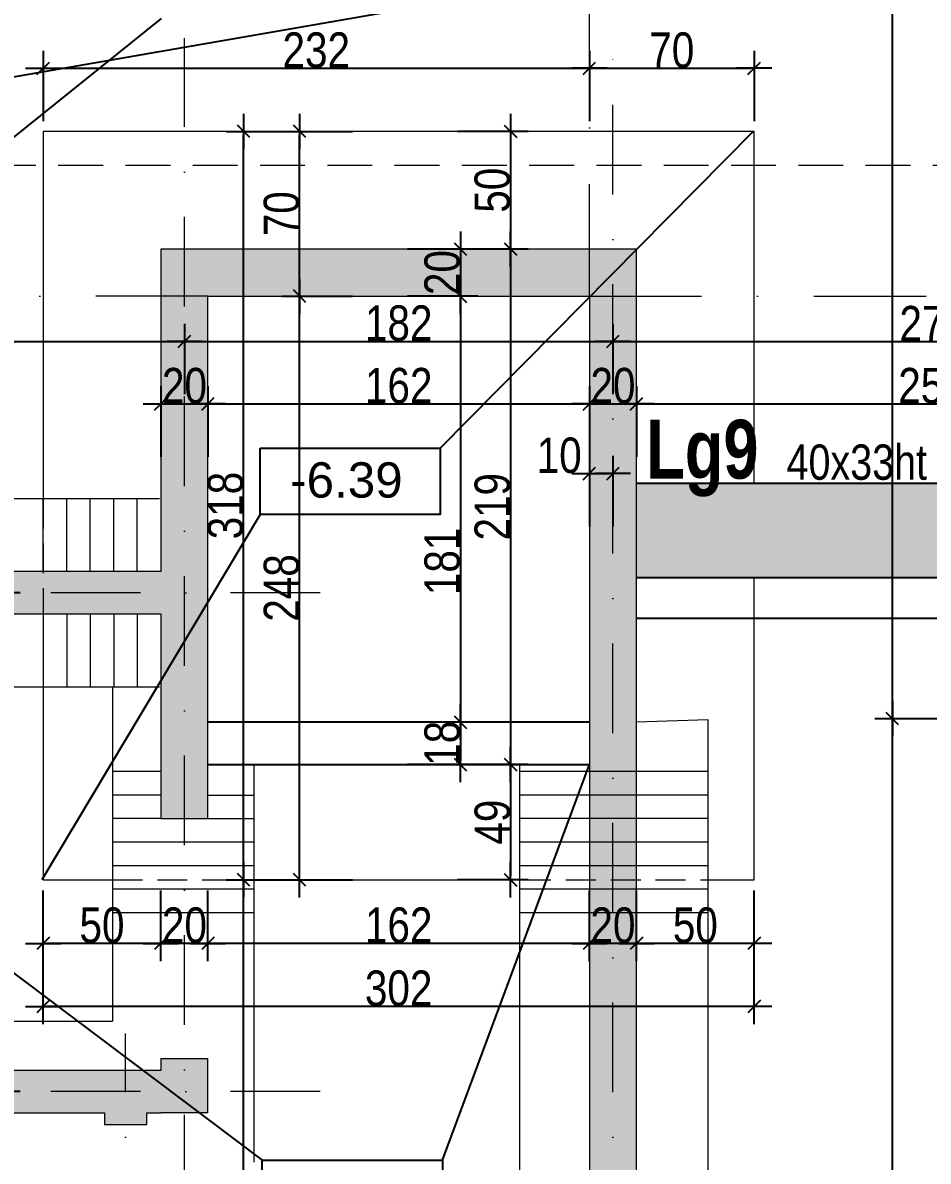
# Model space of a CAD drawing. Header units: centimetres. Extents: x 16433 to 114398, y -50094 to -12305.
# Drawn here: x 56974.9 to 57359.4, y -20517.3 to -20033.6 of the extents above; entities that cross this region are included whole.
import ezdxf
from ezdxf.enums import TextEntityAlignment as Align

# ---------------------------------------------------------------- set-up
doc = ezdxf.new("R2010")
doc.units = ezdxf.units.CM
doc.header["$LTSCALE"] = 0.5
for name, pattern in [('CACHEX2', [19.05, 12.7, -6.35]), ('TIRETPT2', [12.7, 6.35, -3.175, 0, -3.175]), ('TIRETPTX2', [50.8, 25.4, -12.7, 0, -12.7])]:
    doc.linetypes.add(name, pattern=pattern)
doc.layers.get('DEFPOINTS').update_dxf_attribs({"linetype": 'CONTINUOUS'})
for name, color, linetype in [('01_cote_gen', 4, 'CONTINUOUS'), ('01_linteaux', 2, 'CONTINUOUS'), ('01_poch_BN', 9, 'CONTINUOUS'), ('01_poch_murs', 253, 'CONTINUOUS'), ('01_texte', 230, 'CONTINUOUS'), ('AA_COTES', 2, 'CONTINUOUS')]:
    doc.layers.add(name, color=color, linetype=linetype)
for name, color, linetype, lineweight in [('01_murs_coup', 5, 'CONTINUOUS', 60), ('01_sem', 42, 'CONTINUOUS', 15), ('01_tram_axes', 2, 'TIRETPTX2', 9)]:
    doc.layers.add(name, color=color, linetype=linetype, lineweight=lineweight)
doc.styles.add('ARIAL', font='arial.ttf')
doc.styles.add('impact', font='impact.ttf')
doc.styles.add('MATTE_TXT', font='arial.ttf')
doc.styles.add('STYLE2', font='ARIALN.TTF')
doc.dimstyles.new('JB50', dxfattribs={"dimscale": 0.1, "dimtxt": 150, "dimasz": 15, "dimexe": 0.1, "dimexo": 0.1, "dimgap": 0.09, "dimtad": 1, "dimdec": 1, "dimdsep": 46, "dimtxsty": 'STYLE2', "dimblk1": 'BOND_G', "dimblk2": 'BOND_D', "dimsah": 1, "dimcen": 1.5, "dimdle": 0.01, "dimse1": 1, "dimse2": 1, "dimclrd": 4, "dimclre": 2, "dimclrt": 6, "dimazin": 2, "dimtfac": 2.333333, "dimtdec": 1, "dimtix": 1, "dimtmove": 2, "dimatfit": 3, "dimldrblk": 'BOND_G', "dimfxl": 1, "dimtolj": 1, "dimtzin": 0, "dimarcsym": 0})

# ---------------------------------------------------------------- blocks, each defined once
blk = doc.blocks.new('BOND_G')
at = {"layer": 'AA_COTES', "color": 0}
for p, q in [((0, -5), (0, 15)), ((5, 0), (-5, 0)), ((1.77, 1.77), (-1.77, -1.77))]:
    blk.add_line(p, q, dxfattribs=at)
blk = doc.blocks.new('BOND_D')
at = {"layer": 'AA_COTES', "color": 0}
for p, q in [((0, 5), (0, -15)), ((5, 0), (-5, 0)), ((-1.77, -1.77), (1.77, 1.77))]:
    blk.add_line(p, q, dxfattribs=at)
blk = doc.blocks.new('*D886')
at = {"layer": '01_cote_gen', "color": 4, "lineweight": -2, "transparency": 16777216}
blk.add_line((56732.03, -20168.94), (57042.03, -20168.94), dxfattribs=at)
at = {"layer": 'DEFPOINTS', "color": 0, "transparency": 16777216}
for p in [(57043.53, -20168.94), (56730.53, -20191.44), (57043.53, -20191.44)]:
    blk.add_point(p, dxfattribs=at)
at = {"layer": '01_cote_gen', "color": 4, "lineweight": -2, "transparency": 16777216, "xscale": 1.5, "yscale": 1.5, "zscale": 1.5, "rotation": 180}
blk.add_blockref('BOND_G', (56730.53, -20168.94), dxfattribs=at)
at = {"layer": '01_cote_gen', "color": 4, "lineweight": -2, "transparency": 16777216, "xscale": 1.5, "yscale": 1.5, "zscale": 1.5}
blk.add_blockref('BOND_D', (57043.53, -20168.94), dxfattribs=at)
at = {"layer": '01_cote_gen', "color": 6, "transparency": 16777216, "insert": (56887.03, -20161.27), "char_height": 15, "attachment_point": 5, "style": 'STYLE2'}
blk.add_mtext('\\A1;313', dxfattribs=at)
blk = doc.blocks.new('*D887')
at = {"layer": '01_cote_gen', "color": 4, "lineweight": -2, "transparency": 16777216}
blk.add_line((57045.03, -20168.94), (57224.03, -20168.94), dxfattribs=at)
at = {"layer": 'DEFPOINTS', "color": 0, "transparency": 16777216}
for p in [(57225.53, -20168.94), (57043.53, -20191.44), (57225.53, -20218.83)]:
    blk.add_point(p, dxfattribs=at)
at = {"layer": '01_cote_gen', "color": 4, "lineweight": -2, "transparency": 16777216, "xscale": 1.5, "yscale": 1.5, "zscale": 1.5, "rotation": 180}
blk.add_blockref('BOND_G', (57043.53, -20168.94), dxfattribs=at)
at = {"layer": '01_cote_gen', "color": 4, "lineweight": -2, "transparency": 16777216, "xscale": 1.5, "yscale": 1.5, "zscale": 1.5}
blk.add_blockref('BOND_D', (57225.53, -20168.94), dxfattribs=at)
at = {"layer": '01_cote_gen', "color": 6, "transparency": 16777216, "insert": (57134.53, -20161.27), "char_height": 15, "attachment_point": 5, "style": 'STYLE2'}
blk.add_mtext('\\A1;182', dxfattribs=at)
blk = doc.blocks.new('*D888')
at = {"layer": '01_cote_gen', "color": 4, "lineweight": -2, "transparency": 16777216}
blk.add_line((57227.03, -20168.94), (57496.03, -20168.94), dxfattribs=at)
at = {"layer": 'DEFPOINTS', "color": 0, "transparency": 16777216}
for p in [(57497.53, -20168.94), (57497.53, -20180.01), (57225.53, -20218.83)]:
    blk.add_point(p, dxfattribs=at)
at = {"layer": '01_cote_gen', "color": 4, "lineweight": -2, "transparency": 16777216, "xscale": 1.5, "yscale": 1.5, "zscale": 1.5, "rotation": 180}
blk.add_blockref('BOND_G', (57225.53, -20168.94), dxfattribs=at)
at = {"layer": '01_cote_gen', "color": 4, "lineweight": -2, "transparency": 16777216, "xscale": 1.5, "yscale": 1.5, "zscale": 1.5}
blk.add_blockref('BOND_D', (57497.53, -20168.94), dxfattribs=at)
at = {"layer": '01_cote_gen', "color": 6, "transparency": 16777216, "insert": (57361.53, -20161.4), "char_height": 15, "attachment_point": 5, "style": 'STYLE2'}
blk.add_mtext('\\A1;272', dxfattribs=at)
blk = doc.blocks.new('*D890')
at = {"layer": '01_cote_gen', "color": 4, "lineweight": -2, "transparency": 16777216}
blk.add_line((57217.03, -20225.1), (57224.03, -20225.1), dxfattribs=at)
at = {"layer": 'DEFPOINTS', "color": 0, "transparency": 16777216}
for p in [(57225.53, -20225.1), (57215.53, -20231.13), (57225.53, -20231.13)]:
    blk.add_point(p, dxfattribs=at)
at = {"layer": '01_cote_gen', "color": 4, "lineweight": -2, "transparency": 16777216, "xscale": 1.5, "yscale": 1.5, "zscale": 1.5, "rotation": 180}
blk.add_blockref('BOND_G', (57215.53, -20225.1), dxfattribs=at)
at = {"layer": '01_cote_gen', "color": 4, "lineweight": -2, "transparency": 16777216, "xscale": 1.5, "yscale": 1.5, "zscale": 1.5}
blk.add_blockref('BOND_D', (57225.53, -20225.1), dxfattribs=at)
at = {"layer": '01_cote_gen', "color": 6, "transparency": 16777216, "insert": (57202.7, -20217.44), "char_height": 15, "attachment_point": 5, "style": 'STYLE2'}
blk.add_mtext('\\A1;10', dxfattribs=at)
blk = doc.blocks.new('*D920')
at = {"layer": '01_cote_gen', "color": 4, "lineweight": -2, "transparency": 16777216}
blk.add_line((56966.25, -20277.23), (56966.25, -20486.23), dxfattribs=at)
at = {"layer": 'DEFPOINTS', "color": 0, "transparency": 16777216}
for p in [(56982.49, -20275.73), (56966.25, -20487.73), (57101.25, -20487.73)]:
    blk.add_point(p, dxfattribs=at)
at = {"layer": '01_cote_gen', "color": 4, "lineweight": -2, "transparency": 16777216, "xscale": 1.5, "yscale": 1.5, "zscale": 1.5}
for name, p, rotation in [('BOND_G', (56966.25, -20275.73), 90), ('BOND_D', (56966.25, -20487.73), 270)]:
    blk.add_blockref(name, p, dxfattribs=dict(at, rotation=rotation))
at = {"layer": '01_cote_gen', "color": 6, "transparency": 16777216, "insert": (56958.71, -20381.73), "char_height": 15, "attachment_point": 5, "rotation": 90, "style": 'STYLE2'}
blk.add_mtext('\\A1;212', dxfattribs=at)
blk = doc.blocks.new('*D936')
at = {"layer": '01_cote_gen', "color": 4, "lineweight": -2, "transparency": 16777216}
blk.add_line((57160.71, -20131.22), (57160.71, -20148.22), dxfattribs=at)
at = {"layer": 'DEFPOINTS', "color": 0, "transparency": 16777216}
for p in [(57161.45, -20129.72), (57160.71, -20149.72), (57161.45, -20149.72)]:
    blk.add_point(p, dxfattribs=at)
at = {"layer": '01_cote_gen', "color": 4, "lineweight": -2, "transparency": 16777216, "xscale": 1.5, "yscale": 1.5, "zscale": 1.5}
for name, p, rotation in [('BOND_G', (57160.71, -20129.72), 90), ('BOND_D', (57160.71, -20149.72), 270)]:
    blk.add_blockref(name, p, dxfattribs=dict(at, rotation=rotation))
at = {"layer": '01_cote_gen', "color": 6, "transparency": 16777216, "insert": (57153.04, -20139.72), "char_height": 15, "attachment_point": 5, "rotation": 90, "style": 'STYLE2'}
blk.add_mtext('\\A1;20', dxfattribs=at)
blk = doc.blocks.new('*D937')
at = {"layer": '01_cote_gen', "color": 4, "lineweight": -2, "transparency": 16777216}
blk.add_line((57160.71, -20151.22), (57160.71, -20329.22), dxfattribs=at)
at = {"layer": 'DEFPOINTS', "color": 0, "transparency": 16777216}
for p in [(57138.21, -20149.72), (57138.21, -20330.72), (57160.71, -20330.72)]:
    blk.add_point(p, dxfattribs=at)
at = {"layer": '01_cote_gen', "color": 4, "lineweight": -2, "transparency": 16777216, "xscale": 1.5, "yscale": 1.5, "zscale": 1.5}
for name, p, rotation in [('BOND_G', (57160.71, -20149.72), 90), ('BOND_D', (57160.71, -20330.72), 270)]:
    blk.add_blockref(name, p, dxfattribs=dict(at, rotation=rotation))
at = {"layer": '01_cote_gen', "color": 6, "transparency": 16777216, "insert": (57153.04, -20262.43), "char_height": 15, "attachment_point": 5, "rotation": 90, "style": 'STYLE2'}
blk.add_mtext('\\A1;181', dxfattribs=at)
blk = doc.blocks.new('*D938')
at = {"layer": '01_cote_gen', "color": 4, "lineweight": -2, "transparency": 16777216}
blk.add_line((57160.71, -20332.22), (57160.71, -20347.22), dxfattribs=at)
at = {"layer": 'DEFPOINTS', "color": 0, "transparency": 16777216}
for p in [(57138.21, -20330.72), (57138.21, -20348.72), (57160.71, -20348.72)]:
    blk.add_point(p, dxfattribs=at)
at = {"layer": '01_cote_gen', "color": 4, "lineweight": -2, "transparency": 16777216, "xscale": 1.5, "yscale": 1.5, "zscale": 1.5}
for name, p, rotation in [('BOND_G', (57160.71, -20330.72), 90), ('BOND_D', (57160.71, -20348.72), 270)]:
    blk.add_blockref(name, p, dxfattribs=dict(at, rotation=rotation))
at = {"layer": '01_cote_gen', "color": 6, "transparency": 16777216, "insert": (57153.04, -20339.72), "char_height": 15, "attachment_point": 5, "rotation": 90, "style": 'STYLE2'}
blk.add_mtext('\\A1;18', dxfattribs=at)
blk = doc.blocks.new('*D939')
at = {"layer": '01_cote_gen', "color": 4, "lineweight": -2, "transparency": 16777216}
blk.add_line((57182.01, -20131.22), (57182.01, -20347.22), dxfattribs=at)
at = {"layer": 'DEFPOINTS', "color": 0, "transparency": 16777216}
for p in [(57174.58, -20129.72), (57178.67, -20348.72), (57182.01, -20348.72)]:
    blk.add_point(p, dxfattribs=at)
at = {"layer": '01_cote_gen', "color": 4, "lineweight": -2, "transparency": 16777216, "xscale": 1.5, "yscale": 1.5, "zscale": 1.5}
for name, p, rotation in [('BOND_G', (57182.01, -20129.72), 90), ('BOND_D', (57182.01, -20348.72), 270)]:
    blk.add_blockref(name, p, dxfattribs=dict(at, rotation=rotation))
at = {"layer": '01_cote_gen', "color": 6, "transparency": 16777216, "insert": (57174.35, -20239.22), "char_height": 15, "attachment_point": 5, "rotation": 90, "style": 'STYLE2'}
blk.add_mtext('\\A1;219', dxfattribs=at)
blk = doc.blocks.new('*D940')
at = {"layer": '01_cote_gen', "color": 4, "lineweight": -2, "transparency": 16777216}
blk.add_line((57182.01, -20350.22), (57182.01, -20396.22), dxfattribs=at)
at = {"layer": 'DEFPOINTS', "color": 0, "transparency": 16777216}
for p in [(57174.51, -20348.72), (57174.51, -20397.72), (57182.01, -20397.72)]:
    blk.add_point(p, dxfattribs=at)
at = {"layer": '01_cote_gen', "color": 4, "lineweight": -2, "transparency": 16777216, "xscale": 1.5, "yscale": 1.5, "zscale": 1.5}
for name, p, rotation in [('BOND_G', (57182.01, -20348.72), 90), ('BOND_D', (57182.01, -20397.72), 270)]:
    blk.add_blockref(name, p, dxfattribs=dict(at, rotation=rotation))
at = {"layer": '01_cote_gen', "color": 6, "transparency": 16777216, "insert": (57174.35, -20373.22), "char_height": 15, "attachment_point": 5, "rotation": 90, "style": 'STYLE2'}
blk.add_mtext('\\A1;49', dxfattribs=at)
blk = doc.blocks.new('*D941')
at = {"layer": '01_cote_gen', "color": 4, "lineweight": -2, "transparency": 16777216}
blk.add_line((57182.01, -20081.22), (57182.01, -20128.22), dxfattribs=at)
at = {"layer": 'DEFPOINTS', "color": 0, "transparency": 16777216}
for p in [(57182.01, -20079.72), (57174.51, -20129.72), (57182.01, -20129.72)]:
    blk.add_point(p, dxfattribs=at)
at = {"layer": '01_cote_gen', "color": 4, "lineweight": -2, "transparency": 16777216, "xscale": 1.5, "yscale": 1.5, "zscale": 1.5}
for name, p, rotation in [('BOND_G', (57182.01, -20079.72), 90), ('BOND_D', (57182.01, -20129.72), 270)]:
    blk.add_blockref(name, p, dxfattribs=dict(at, rotation=rotation))
at = {"layer": '01_cote_gen', "color": 6, "transparency": 16777216, "insert": (57174.35, -20104.72), "char_height": 15, "attachment_point": 5, "rotation": 90, "style": 'STYLE2'}
blk.add_mtext('\\A1;50', dxfattribs=at)
blk = doc.blocks.new('*D942')
at = {"layer": '01_cote_gen', "color": 4, "lineweight": -2, "transparency": 16777216}
blk.add_line((57092.47, -20148.22), (57092.47, -20081.22), dxfattribs=at)
at = {"layer": 'DEFPOINTS', "color": 0, "transparency": 16777216}
for p in [(57088.9, -20079.72), (57092.47, -20079.72), (57088.9, -20149.72)]:
    blk.add_point(p, dxfattribs=at)
at = {"layer": '01_cote_gen', "color": 4, "lineweight": -2, "transparency": 16777216, "xscale": 1.5, "yscale": 1.5, "zscale": 1.5}
for name, p, rotation in [('BOND_D', (57092.47, -20079.72), 90), ('BOND_G', (57092.47, -20149.72), 270)]:
    blk.add_blockref(name, p, dxfattribs=dict(at, rotation=rotation))
at = {"layer": '01_cote_gen', "color": 6, "transparency": 16777216, "insert": (57084.8, -20114.72), "char_height": 15, "attachment_point": 5, "rotation": 90, "style": 'STYLE2'}
blk.add_mtext('\\A1;70', dxfattribs=at)
blk = doc.blocks.new('*D943')
at = {"layer": '01_cote_gen', "color": 4, "lineweight": -2, "transparency": 16777216}
blk.add_line((57092.47, -20396.22), (57092.47, -20151.22), dxfattribs=at)
at = {"layer": 'DEFPOINTS', "color": 0, "transparency": 16777216}
for p in [(57092.47, -20149.72), (57114.97, -20149.72), (57102.58, -20397.72)]:
    blk.add_point(p, dxfattribs=at)
at = {"layer": '01_cote_gen', "color": 4, "lineweight": -2, "transparency": 16777216, "xscale": 1.5, "yscale": 1.5, "zscale": 1.5}
for name, p, rotation in [('BOND_D', (57092.47, -20149.72), 90), ('BOND_G', (57092.47, -20397.72), 270)]:
    blk.add_blockref(name, p, dxfattribs=dict(at, rotation=rotation))
at = {"layer": '01_cote_gen', "color": 6, "transparency": 16777216, "insert": (57084.8, -20273.72), "char_height": 15, "attachment_point": 5, "rotation": 90, "style": 'STYLE2'}
blk.add_mtext('\\A1;248', dxfattribs=at)
blk = doc.blocks.new('*D944')
at = {"layer": '01_cote_gen', "color": 4, "lineweight": -2, "transparency": 16777216}
blk.add_line((57068.69, -20396.22), (57068.69, -20081.22), dxfattribs=at)
at = {"layer": 'DEFPOINTS', "color": 0, "transparency": 16777216}
for p in [(57068.69, -20079.72), (57123.39, -20079.72), (57123.39, -20397.72)]:
    blk.add_point(p, dxfattribs=at)
at = {"layer": '01_cote_gen', "color": 4, "lineweight": -2, "transparency": 16777216, "xscale": 1.5, "yscale": 1.5, "zscale": 1.5}
for name, p, rotation in [('BOND_D', (57068.69, -20079.72), 90), ('BOND_G', (57068.69, -20397.72), 270)]:
    blk.add_blockref(name, p, dxfattribs=dict(at, rotation=rotation))
at = {"layer": '01_cote_gen', "color": 6, "transparency": 16777216, "insert": (57061.02, -20238.72), "char_height": 15, "attachment_point": 5, "rotation": 90, "style": 'STYLE2'}
blk.add_mtext('\\A1;318', dxfattribs=at)
blk = doc.blocks.new('*D945')
at = {"layer": '01_cote_gen', "color": 4, "lineweight": -2, "transparency": 16777216}
blk.add_line((57234.03, -20424.75), (57217.03, -20424.75), dxfattribs=at)
at = {"layer": 'DEFPOINTS', "color": 0, "transparency": 16777216}
for p in [(57215.53, -20313.67), (57235.53, -20313.67), (57215.53, -20424.75)]:
    blk.add_point(p, dxfattribs=at)
at = {"layer": '01_cote_gen', "color": 4, "lineweight": -2, "transparency": 16777216, "xscale": 1.5, "yscale": 1.5, "zscale": 1.5, "rotation": 180}
blk.add_blockref('BOND_D', (57215.53, -20424.75), dxfattribs=at)
at = {"layer": '01_cote_gen', "color": 4, "lineweight": -2, "transparency": 16777216, "xscale": 1.5, "yscale": 1.5, "zscale": 1.5}
blk.add_blockref('BOND_G', (57235.53, -20424.75), dxfattribs=at)
at = {"layer": '01_cote_gen', "color": 6, "transparency": 16777216, "insert": (57225.53, -20417.08), "char_height": 15, "attachment_point": 5, "style": 'STYLE2'}
blk.add_mtext('\\A1;20', dxfattribs=at)
blk = doc.blocks.new('*D946')
at = {"layer": '01_cote_gen', "color": 4, "lineweight": -2, "transparency": 16777216}
blk.add_line((57214.03, -20424.75), (57055.03, -20424.75), dxfattribs=at)
at = {"layer": 'DEFPOINTS', "color": 0, "transparency": 16777216}
for p in [(57215.53, -20313.67), (57053.53, -20324.69), (57053.53, -20424.75)]:
    blk.add_point(p, dxfattribs=at)
at = {"layer": '01_cote_gen', "color": 4, "lineweight": -2, "transparency": 16777216, "xscale": 1.5, "yscale": 1.5, "zscale": 1.5, "rotation": 180}
blk.add_blockref('BOND_D', (57053.53, -20424.75), dxfattribs=at)
at = {"layer": '01_cote_gen', "color": 4, "lineweight": -2, "transparency": 16777216, "xscale": 1.5, "yscale": 1.5, "zscale": 1.5}
blk.add_blockref('BOND_G', (57215.53, -20424.75), dxfattribs=at)
at = {"layer": '01_cote_gen', "color": 6, "transparency": 16777216, "insert": (57134.53, -20417.08), "char_height": 15, "attachment_point": 5, "style": 'STYLE2'}
blk.add_mtext('\\A1;162', dxfattribs=at)
blk = doc.blocks.new('*D947')
at = {"layer": '01_cote_gen', "color": 4, "lineweight": -2, "transparency": 16777216}
blk.add_line((57052.03, -20424.75), (57035.03, -20424.75), dxfattribs=at)
at = {"layer": 'DEFPOINTS', "color": 0, "transparency": 16777216}
for p in [(57053.53, -20324.69), (57033.53, -20328.23), (57033.53, -20424.75)]:
    blk.add_point(p, dxfattribs=at)
at = {"layer": '01_cote_gen', "color": 4, "lineweight": -2, "transparency": 16777216, "xscale": 1.5, "yscale": 1.5, "zscale": 1.5, "rotation": 180}
blk.add_blockref('BOND_D', (57033.53, -20424.75), dxfattribs=at)
at = {"layer": '01_cote_gen', "color": 4, "lineweight": -2, "transparency": 16777216, "xscale": 1.5, "yscale": 1.5, "zscale": 1.5}
blk.add_blockref('BOND_G', (57053.53, -20424.75), dxfattribs=at)
at = {"layer": '01_cote_gen', "color": 6, "transparency": 16777216, "insert": (57043.53, -20417.08), "char_height": 15, "attachment_point": 5, "style": 'STYLE2'}
blk.add_mtext('\\A1;20', dxfattribs=at)
blk = doc.blocks.new('*D948')
at = {"layer": '01_cote_gen', "color": 4, "lineweight": -2, "transparency": 16777216}
blk.add_line((57032.03, -20424.75), (56985.01, -20424.75), dxfattribs=at)
at = {"layer": 'DEFPOINTS', "color": 0, "transparency": 16777216}
for p in [(56983.51, -20397.72), (57033.53, -20402.25), (56983.51, -20424.75)]:
    blk.add_point(p, dxfattribs=at)
at = {"layer": '01_cote_gen', "color": 4, "lineweight": -2, "transparency": 16777216, "xscale": 1.5, "yscale": 1.5, "zscale": 1.5, "rotation": 180}
blk.add_blockref('BOND_D', (56983.51, -20424.75), dxfattribs=at)
at = {"layer": '01_cote_gen', "color": 4, "lineweight": -2, "transparency": 16777216, "xscale": 1.5, "yscale": 1.5, "zscale": 1.5}
blk.add_blockref('BOND_G', (57033.53, -20424.75), dxfattribs=at)
at = {"layer": '01_cote_gen', "color": 6, "transparency": 16777216, "insert": (57008.52, -20417.08), "char_height": 15, "attachment_point": 5, "style": 'STYLE2'}
blk.add_mtext('\\A1;50', dxfattribs=at)
blk = doc.blocks.new('*D949')
at = {"layer": '01_cote_gen', "color": 4, "lineweight": -2, "transparency": 16777216}
blk.add_line((57284.01, -20424.75), (57237.03, -20424.75), dxfattribs=at)
at = {"layer": 'DEFPOINTS', "color": 0, "transparency": 16777216}
for p in [(57235.53, -20390.75), (57285.51, -20397.72), (57235.53, -20424.75)]:
    blk.add_point(p, dxfattribs=at)
at = {"layer": '01_cote_gen', "color": 4, "lineweight": -2, "transparency": 16777216, "xscale": 1.5, "yscale": 1.5, "zscale": 1.5, "rotation": 180}
blk.add_blockref('BOND_D', (57235.53, -20424.75), dxfattribs=at)
at = {"layer": '01_cote_gen', "color": 4, "lineweight": -2, "transparency": 16777216, "xscale": 1.5, "yscale": 1.5, "zscale": 1.5}
blk.add_blockref('BOND_G', (57285.51, -20424.75), dxfattribs=at)
at = {"layer": '01_cote_gen', "color": 6, "transparency": 16777216, "insert": (57260.52, -20417.08), "char_height": 15, "attachment_point": 5, "style": 'STYLE2'}
blk.add_mtext('\\A1;50', dxfattribs=at)
blk = doc.blocks.new('*D950')
at = {"layer": '01_cote_gen', "color": 4, "lineweight": -2, "transparency": 16777216}
blk.add_line((57284.01, -20451.54), (56985.01, -20451.54), dxfattribs=at)
at = {"layer": 'DEFPOINTS', "color": 0, "transparency": 16777216}
for p in [(56983.51, -20381.4), (57285.51, -20390.75), (56983.51, -20451.54)]:
    blk.add_point(p, dxfattribs=at)
at = {"layer": '01_cote_gen', "color": 4, "lineweight": -2, "transparency": 16777216, "xscale": 1.5, "yscale": 1.5, "zscale": 1.5, "rotation": 180}
blk.add_blockref('BOND_D', (56983.51, -20451.54), dxfattribs=at)
at = {"layer": '01_cote_gen', "color": 4, "lineweight": -2, "transparency": 16777216, "xscale": 1.5, "yscale": 1.5, "zscale": 1.5}
blk.add_blockref('BOND_G', (57285.51, -20451.54), dxfattribs=at)
at = {"layer": '01_cote_gen', "color": 6, "transparency": 16777216, "insert": (57134.51, -20443.88), "char_height": 15, "attachment_point": 5, "style": 'STYLE2'}
blk.add_mtext('\\A1;302', dxfattribs=at)
blk = doc.blocks.new('*D951')
at = {"layer": '01_cote_gen', "color": 4, "lineweight": -2, "transparency": 16777216}
blk.add_line((56985.01, -20052.93), (57214.03, -20052.93), dxfattribs=at)
at = {"layer": 'DEFPOINTS', "color": 0, "transparency": 16777216}
for p in [(57215.53, -20052.93), (57215.53, -20062.14), (56983.51, -20079.72)]:
    blk.add_point(p, dxfattribs=at)
at = {"layer": '01_cote_gen', "color": 4, "lineweight": -2, "transparency": 16777216, "xscale": 1.5, "yscale": 1.5, "zscale": 1.5, "rotation": 180}
blk.add_blockref('BOND_G', (56983.51, -20052.93), dxfattribs=at)
at = {"layer": '01_cote_gen', "color": 4, "lineweight": -2, "transparency": 16777216, "xscale": 1.5, "yscale": 1.5, "zscale": 1.5}
blk.add_blockref('BOND_D', (57215.53, -20052.93), dxfattribs=at)
at = {"layer": '01_cote_gen', "color": 6, "transparency": 16777216, "insert": (57099.52, -20045.26), "char_height": 15, "attachment_point": 5, "style": 'STYLE2'}
blk.add_mtext('\\A1;232', dxfattribs=at)
blk = doc.blocks.new('*D952')
at = {"layer": '01_cote_gen', "color": 4, "lineweight": -2, "transparency": 16777216}
blk.add_line((57217.03, -20052.93), (57284.01, -20052.93), dxfattribs=at)
at = {"layer": 'DEFPOINTS', "color": 0, "transparency": 16777216}
for p in [(57285.51, -20052.93), (57215.53, -20060.43), (57285.51, -20116.75)]:
    blk.add_point(p, dxfattribs=at)
at = {"layer": '01_cote_gen', "color": 4, "lineweight": -2, "transparency": 16777216, "xscale": 1.5, "yscale": 1.5, "zscale": 1.5, "rotation": 180}
blk.add_blockref('BOND_G', (57215.53, -20052.93), dxfattribs=at)
at = {"layer": '01_cote_gen', "color": 4, "lineweight": -2, "transparency": 16777216, "xscale": 1.5, "yscale": 1.5, "zscale": 1.5}
blk.add_blockref('BOND_D', (57285.51, -20052.93), dxfattribs=at)
at = {"layer": '01_cote_gen', "color": 6, "transparency": 16777216, "insert": (57250.52, -20045.26), "char_height": 15, "attachment_point": 5, "style": 'STYLE2'}
blk.add_mtext('\\A1;70', dxfattribs=at)
blk = doc.blocks.new('*D954')
at = {"layer": '01_cote_gen', "color": 4, "lineweight": -2, "transparency": 16777216}
blk.add_line((57068.69, -20785.23), (57068.69, -20399.22), dxfattribs=at)
at = {"layer": 'DEFPOINTS', "color": 0, "transparency": 16777216}
for p in [(57068.69, -20397.72), (57114.97, -20397.72), (57071.71, -20786.73)]:
    blk.add_point(p, dxfattribs=at)
at = {"layer": '01_cote_gen', "color": 4, "lineweight": -2, "transparency": 16777216, "xscale": 1.5, "yscale": 1.5, "zscale": 1.5}
for name, p, rotation in [('BOND_D', (57068.69, -20397.72), 90), ('BOND_G', (57068.69, -20786.73), 270)]:
    blk.add_blockref(name, p, dxfattribs=dict(at, rotation=rotation))
at = {"layer": '01_cote_gen', "color": 6, "transparency": 16777216, "insert": (57061.02, -20592.23), "char_height": 15, "attachment_point": 5, "rotation": 90, "style": 'STYLE2'}
blk.add_mtext('\\A1;389', dxfattribs=at)
blk = doc.blocks.new('*D955')
at = {"layer": '01_cote_gen', "color": 4, "lineweight": -2, "transparency": 16777216}
blk.add_line((57344.2, -20785.23), (57344.2, -20330.73), dxfattribs=at)
at = {"layer": 'DEFPOINTS', "color": 0, "transparency": 16777216}
for p in [(57344.2, -20329.23), (57370.68, -20329.23), (57370.68, -20786.73)]:
    blk.add_point(p, dxfattribs=at)
at = {"layer": '01_cote_gen', "color": 4, "lineweight": -2, "transparency": 16777216, "xscale": 1.5, "yscale": 1.5, "zscale": 1.5}
for name, p, rotation in [('BOND_D', (57344.2, -20329.23), 90), ('BOND_G', (57344.2, -20786.73), 270)]:
    blk.add_blockref(name, p, dxfattribs=dict(at, rotation=rotation))
at = {"layer": '01_cote_gen', "color": 6, "transparency": 16777216, "insert": (57336.57, -20557.98), "char_height": 15, "attachment_point": 5, "rotation": 90, "style": 'STYLE2'}
blk.add_mtext('\\A1;457.5', dxfattribs=at)
blk = doc.blocks.new('*D956')
at = {"layer": '01_cote_gen', "color": 4, "lineweight": -2, "transparency": 16777216}
blk.add_line((57344.2, -20327.73), (57344.2, -19695.73), dxfattribs=at)
at = {"layer": 'DEFPOINTS', "color": 0, "transparency": 16777216}
for p in [(57344.2, -19694.23), (57421.36, -19694.23), (57366.7, -20329.23)]:
    blk.add_point(p, dxfattribs=at)
at = {"layer": '01_cote_gen', "color": 4, "lineweight": -2, "transparency": 16777216, "xscale": 1.5, "yscale": 1.5, "zscale": 1.5}
for name, p, rotation in [('BOND_D', (57344.2, -19694.23), 90), ('BOND_G', (57344.2, -20329.23), 270)]:
    blk.add_blockref(name, p, dxfattribs=dict(at, rotation=rotation))
at = {"layer": '01_cote_gen', "color": 6, "transparency": 16777216, "insert": (57336.54, -20011.73), "char_height": 15, "attachment_point": 5, "rotation": 90, "style": 'STYLE2'}
blk.add_mtext('\\A1;635', dxfattribs=at)
blk = doc.blocks.new('*D1015')
at = {"layer": '01_cote_gen', "color": 4, "lineweight": -2, "transparency": 16777216}
blk.add_line((57237.03, -20195.52), (57485.03, -20195.52), dxfattribs=at)
at = {"layer": 'DEFPOINTS', "color": 0, "transparency": 16777216}
for p in [(57486.53, -20195.52), (57235.53, -20214.57), (57486.53, -20247.07)]:
    blk.add_point(p, dxfattribs=at)
at = {"layer": '01_cote_gen', "color": 4, "lineweight": -2, "transparency": 16777216, "xscale": 1.5, "yscale": 1.5, "zscale": 1.5, "rotation": 180}
blk.add_blockref('BOND_G', (57235.53, -20195.52), dxfattribs=at)
at = {"layer": '01_cote_gen', "color": 4, "lineweight": -2, "transparency": 16777216, "xscale": 1.5, "yscale": 1.5, "zscale": 1.5}
blk.add_blockref('BOND_D', (57486.53, -20195.52), dxfattribs=at)
at = {"layer": '01_cote_gen', "color": 6, "transparency": 16777216, "insert": (57361.03, -20187.85), "char_height": 15, "attachment_point": 5, "style": 'STYLE2'}
blk.add_mtext('\\A1;251', dxfattribs=at)
blk = doc.blocks.new('*D1630')
at = {"layer": '01_poch_murs', "color": 4, "lineweight": -2, "transparency": 16777216}
blk.add_line((57055.03, -20195.52), (57214.03, -20195.52), dxfattribs=at)
at = {"layer": 'DEFPOINTS', "color": 0, "transparency": 16777216}
for p in [(57053.53, -20149.72), (57215.53, -20168.94), (57215.53, -20195.52)]:
    blk.add_point(p, dxfattribs=at)
at = {"layer": '01_poch_murs', "color": 4, "lineweight": -2, "transparency": 16777216, "xscale": 1.5, "yscale": 1.5, "zscale": 1.5, "rotation": 180}
blk.add_blockref('BOND_G', (57053.53, -20195.52), dxfattribs=at)
at = {"layer": '01_poch_murs', "color": 4, "lineweight": -2, "transparency": 16777216, "xscale": 1.5, "yscale": 1.5, "zscale": 1.5}
blk.add_blockref('BOND_D', (57215.53, -20195.52), dxfattribs=at)
at = {"layer": '01_poch_murs', "color": 6, "transparency": 16777216, "insert": (57134.53, -20187.85), "char_height": 15, "attachment_point": 5, "style": 'STYLE2'}
blk.add_mtext('\\A1;162', dxfattribs=at)
blk = doc.blocks.new('*D1631')
at = {"layer": '01_poch_murs', "color": 4, "lineweight": -2, "transparency": 16777216}
blk.add_line((57035.03, -20195.52), (57052.03, -20195.52), dxfattribs=at)
at = {"layer": 'DEFPOINTS', "color": 0, "transparency": 16777216}
for p in [(57033.53, -20195.52), (57053.53, -20195.52), (57053.53, -20203.02)]:
    blk.add_point(p, dxfattribs=at)
at = {"layer": '01_poch_murs', "color": 4, "lineweight": -2, "transparency": 16777216, "xscale": 1.5, "yscale": 1.5, "zscale": 1.5, "rotation": 180}
blk.add_blockref('BOND_G', (57033.53, -20195.52), dxfattribs=at)
at = {"layer": '01_poch_murs', "color": 4, "lineweight": -2, "transparency": 16777216, "xscale": 1.5, "yscale": 1.5, "zscale": 1.5}
blk.add_blockref('BOND_D', (57053.53, -20195.52), dxfattribs=at)
at = {"layer": '01_poch_murs', "color": 6, "transparency": 16777216, "insert": (57043.53, -20187.85), "char_height": 15, "attachment_point": 5, "style": 'STYLE2'}
blk.add_mtext('\\A1;20', dxfattribs=at)
blk = doc.blocks.new('*D1632')
at = {"layer": '01_poch_murs', "color": 4, "lineweight": -2, "transparency": 16777216}
blk.add_line((57217.03, -20195.52), (57234.03, -20195.52), dxfattribs=at)
at = {"layer": 'DEFPOINTS', "color": 0, "transparency": 16777216}
for p in [(57235.53, -20195.52), (57215.53, -20203.02), (57235.53, -20203.02)]:
    blk.add_point(p, dxfattribs=at)
at = {"layer": '01_poch_murs', "color": 4, "lineweight": -2, "transparency": 16777216, "xscale": 1.5, "yscale": 1.5, "zscale": 1.5, "rotation": 180}
blk.add_blockref('BOND_G', (57215.53, -20195.52), dxfattribs=at)
at = {"layer": '01_poch_murs', "color": 4, "lineweight": -2, "transparency": 16777216, "xscale": 1.5, "yscale": 1.5, "zscale": 1.5}
blk.add_blockref('BOND_D', (57235.53, -20195.52), dxfattribs=at)
at = {"layer": '01_poch_murs', "color": 6, "transparency": 16777216, "insert": (57225.53, -20187.85), "char_height": 15, "attachment_point": 5, "style": 'STYLE2'}
blk.add_mtext('\\A1;20', dxfattribs=at)

msp = doc.modelspace()

# ---------------------------------------------------------------- hatches: boundary and pattern name
at = {"layer": '01_poch_BN'}
h = msp.add_hatch(color=256, dxfattribs=at)
h.dxf.hatch_style = 1
h.paths.add_polyline_path([(57497.532, -20229.229), (57235.532, -20229.229), (57235.532, -20269.229), (57486.532, -20269.229), (57486.532, -20261.731), (57497.532, -20261.731)])
h.paths.add_polyline_path([(57849.532, -20229.229), (57497.532, -20229.229), (57497.532, -20261.731), (57508.532, -20261.731), (57508.532, -20269.229), (57849.532, -20269.229)])
h.paths.add_polyline_path([(58354.342, -20229.229), (57849.532, -20229.229), (57849.532, -20269.229), (58356.116, -20269.229)])
h.paths.add_polyline_path([(58356.892, -20286.731), (57861.381, -20286.731), (57860.532, -20287.58), (57860.532, -20371.727), (58360.661, -20371.727)])
at = {"layer": '01_poch_murs'}
h = msp.add_hatch(color=256, dxfattribs=at)
h.dxf.hatch_style = 1
h.paths.add_polyline_path([(57215.532, -20129.725), (57033.532, -20129.725), (57033.532, -20149.725), (57053.532, -20149.725), (57215.532, -20149.725)])
h.paths.add_polyline_path([(57235.532, -20129.725), (57215.532, -20129.725), (57215.532, -20149.725), (57235.532, -20149.725)])
h.paths.add_polyline_path([(57235.532, -20149.725), (57215.532, -20149.725), (57215.532, -20766.73), (57235.532, -20766.73)])
h.paths.add_polyline_path([(57053.532, -20149.725), (57033.532, -20149.725), (57033.532, -20266.731), (56846.532, -20266.731), (56846.532, -20284.731), (57033.532, -20284.731), (57033.532, -20371.731), (57053.532, -20371.731)])
h.paths.add_polyline_path([(57053.532, -20473.731), (57033.532, -20473.731), (57033.532, -20478.731), (56739.532, -20478.731), (56739.532, -20346.731), (56721.532, -20346.731), (56721.532, -20766.733), (56739.532, -20766.733), (56739.532, -20496.731), (57009.532, -20496.731), (57009.532, -20501.731), (57027.532, -20501.731), (57027.532, -20496.731), (57033.532, -20496.731), (57053.532, -20496.731)])
h.paths.add_polyline_path([(57027.532, -20603.731), (57009.532, -20603.731), (57009.532, -20766.731), (57027.532, -20766.731)], flags=17)

# ---------------------------------------------------------------- linework, layer by layer
at = {"layer": '01_linteaux'}
for p, q in [((57235.532, -20229.229), (58354.34, -20229.229)), ((57235.532, -20269.229), (57486.532, -20269.229))]:
    msp.add_line(p, q, dxfattribs=at)
for points in [[(57215.532, -20330.725), (57053.532, -20330.725)], [(57053.532, -20348.725), (57215.532, -20348.725)]]:
    msp.add_lwpolyline(points, dxfattribs=at)
at = {"layer": '01_murs_coup', "linetype": 'TIRETPT2', "lineweight": 0, "ltscale": 15}
for p, q in [((57215.532, -20149.725), (57215.532, -18389.469)), ((57053.532, -20149.725), (55367.893, -20149.725)), ((57215.532, -20149.725), (58652.48, -20149.725))]:
    msp.add_line(p, q, dxfattribs=at)
at = {"layer": '01_murs_coup', "linetype": 'Continuous', "lineweight": 0}
for p, q in [((57033.532, -20129.725), (57033.532, -20266.731)), ((57235.532, -20129.725), (57033.532, -20129.725)), ((57235.532, -20766.73), (57235.532, -20129.725)), ((57053.532, -20371.731), (57053.532, -20149.725)), ((57053.532, -20149.725), (57215.532, -20149.725)), ((57215.532, -20149.725), (57215.532, -20766.73)), ((57033.532, -20266.731), (56846.532, -20266.731)), ((56846.532, -20284.731), (57033.532, -20284.731)), ((57033.532, -20284.731), (57033.532, -20371.731)), ((57033.532, -20371.731), (57053.532, -20371.731)), ((57033.532, -20473.731), (57053.532, -20473.731)), ((57033.532, -20473.731), (57033.532, -20478.731)), ((57053.532, -20496.731), (57053.532, -20473.731)), ((57033.532, -20478.731), (56739.532, -20478.731)), ((56739.532, -20496.731), (57009.532, -20496.731)), ((57009.532, -20496.731), (57009.532, -20501.731)), ((57027.532, -20496.731), (57033.532, -20496.731)), ((57027.532, -20501.731), (57027.532, -20496.731)), ((57053.532, -20496.731), (57033.532, -20496.731)), ((57009.532, -20501.731), (57027.532, -20501.731))]:
    msp.add_line(p, q, dxfattribs=at)
at = {"layer": '01_sem', "linetype": 'CACHEX2', "ltscale": 3}
msp.add_line((57980.536, -20094.229), (56180.535, -20094.229), dxfattribs=at)
at = {"layer": '01_sem', "linetype": 'Continuous', "lineweight": 0}
for p, q in [((56780.012, -20235.784), (57033.012, -20235.731)), ((56983.532, -20266.731), (56983.532, -20235.731)), ((56993.532, -20266.731), (56993.532, -20235.731)), ((57003.532, -20266.731), (57003.532, -20235.731)), ((57013.532, -20266.731), (57013.532, -20235.731)), ((57023.532, -20266.731), (57023.532, -20235.731)), ((56983.532, -20284.731), (56983.532, -20315.731)), ((56993.532, -20284.731), (56993.532, -20315.731)), ((57003.532, -20284.731), (57003.532, -20315.731)), ((57013.532, -20284.731), (57013.532, -20315.731)), ((57023.532, -20284.731), (57023.532, -20315.731)), ((56780.012, -20315.731), (57033.012, -20315.731)), ((57013.012, -20315.731), (57013.012, -20457.731)), ((57266.012, -20721.73), (57266.012, -20329.725)), ((57073.012, -20348.725), (57073.012, -20517.731)), ((57186.012, -20721.73), (57186.012, -20348.725)), ((57033.532, -20351.731), (57013.012, -20351.731)), ((57266.012, -20351.731), (57186.012, -20351.731)), ((57033.532, -20361.731), (57013.012, -20361.731)), ((57053.532, -20361.731), (57073.012, -20361.731)), ((57266.012, -20361.731), (57186.012, -20361.731)), ((57033.532, -20371.731), (57013.012, -20371.731)), ((57053.532, -20371.731), (57073.012, -20371.731)), ((57266.012, -20371.731), (57186.012, -20371.731)), ((57073.012, -20381.731), (57013.012, -20381.731)), ((57266.012, -20381.731), (57186.012, -20381.731)), ((57073.012, -20391.731), (57013.012, -20391.731)), ((57266.012, -20391.731), (57186.012, -20391.731)), ((57073.012, -20401.731), (57013.012, -20401.731)), ((57266.012, -20401.731), (57186.012, -20401.731)), ((57073.012, -20411.731), (57013.012, -20411.731)), ((57266.012, -20411.731), (57186.012, -20411.731)), ((56770.012, -20457.731), (57013.012, -20457.731))]:
    msp.add_line(p, q, dxfattribs=at)
at = {"layer": '01_sem', "linetype": 'CACHEX2', "ltscale": 2}
for p, q in [((56983.512, -20235.742), (56983.512, -20315.731)), ((57013.012, -20397.725), (57073.012, -20397.725)), ((57186.512, -20397.725), (57266.512, -20397.725))]:
    msp.add_line(p, q, dxfattribs=at)
at = {"layer": '01_sem'}
msp.add_line((57266.012, -20329.725), (57235.532, -20330.725), dxfattribs=at)
at = {"layer": '01_sem', "linetype": 'Continuous', "lineweight": 0}
for points in [[(57285.512, -20229.229), (57285.512, -20079.725), (56983.512, -20079.725), (56983.512, -20235.742)], [(57266.512, -20397.725), (57285.512, -20397.725), (57285.512, -20269.229)], [(56983.512, -20315.731), (56983.512, -20397.725), (57013.512, -20397.725)], [(57073.012, -20397.725), (57186.012, -20397.725)]]:
    msp.add_lwpolyline(points, dxfattribs=at)
at = {"layer": '01_texte'}
for p, q in [((55889.268, -20244.229), (57417.162, -19979.03)), ((56741.532, -20266.721), (57033.793, -20031.729)), ((57152.211, -20214.396), (57285.012, -20079.725)), ((57075.634, -20242.492), (56983.012, -20397.725)), ((56744.532, -20266.731), (57076.497, -20516.896)), ((57486.532, -20286.731), (57235.532, -20286.731)), ((57153.075, -20516.896), (57215.532, -20348.725))]:
    msp.add_line(p, q, dxfattribs=at)
for points in [[(57075.634, -20214.396), (57152.211, -20214.396), (57152.211, -20242.492), (57075.634, -20242.492)], [(57076.497, -20516.896), (57153.075, -20516.896), (57153.075, -20544.992), (57076.497, -20544.992)]]:
    msp.add_lwpolyline(points, close=True, dxfattribs=at)
at = {"layer": '01_tram_axes', "linetype": 'TIRETPTX2', "ltscale": 3}
for p, q in [((57043.532, -20535.657), (57043.532, -20040.142)), ((57225.532, -20869.48), (57225.532, -20040.142)), ((57101.247, -20275.731), (56667.156, -20275.731)), ((57018.532, -20869.48), (57018.532, -20463.101)), ((57101.247, -20487.731), (56655.114, -20487.731))]:
    msp.add_line(p, q, dxfattribs=at)

# ---------------------------------------------------------------- texts
at = {"layer": '01_texte'}
for s, height, style, p in [('Lg9', 25, 'impact', (57239.667, -20227.273)), ('-6.39', 15, 'ARIAL', (57088.45, -20235.335))]:
    msp.add_text(s, height=height, dxfattribs=dict(at, style=style)).set_placement(p)
at = {"layer": '01_texte', "style": 'MATTE_TXT', "width": 0.8}
msp.add_text('40x33ht', height=15, dxfattribs=at).set_placement((57329.09, -20232.262), align=Align.BOTTOM_CENTER)

# ---------------------------------------------------------------- dimensions: what is measured, and where the dimension line sits
at = {"layer": '01_cote_gen'}
for base, p1, p2, picture, middle in [((57344.205, -19694.229), (57366.705, -20329.229), (57421.363, -19694.229), '*D956', (57336.537, -20011.729)), ((57068.688, -20079.725), (57123.388, -20397.725), (57123.388, -20079.725), '*D944', (57061.02, -20238.725)), ((57092.47, -20079.725), (57088.903, -20149.725), (57088.903, -20079.725), '*D942', (57084.803, -20114.725)), ((57182.014, -20129.725), (57182.014, -20079.725), (57174.514, -20129.725), '*D941', (57174.346, -20104.725)), ((57160.709, -20149.725), (57161.455, -20129.725), (57161.455, -20149.725), '*D936', (57153.042, -20139.725)), ((57182.014, -20348.725), (57174.581, -20129.725), (57178.669, -20348.725), '*D939', (57174.346, -20239.225)), ((57092.47, -20149.725), (57102.578, -20397.725), (57114.97, -20149.725), '*D943', (57084.803, -20273.725)), ((56966.247, -20487.731), (56982.487, -20275.731), (57101.247, -20487.731), '*D920', (56958.708, -20381.731)), ((57344.205, -20329.229), (57370.683, -20786.729), (57370.683, -20329.229), '*D955', (57336.568, -20557.979)), ((57160.709, -20348.725), (57138.209, -20330.725), (57138.209, -20348.725), '*D938', (57153.042, -20339.725)), ((57182.014, -20397.725), (57174.514, -20348.725), (57174.514, -20397.725), '*D940', (57174.346, -20373.225)), ((57068.688, -20397.725), (57071.713, -20786.731), (57114.97, -20397.725), '*D954', (57061.02, -20592.228))]:
    dim = msp.add_linear_dim(base=base, p1=p1, p2=p2, angle=90, dimstyle='JB50', dxfattribs=at)
    dim.commit()
    dim.dimension.update_dxf_attribs({"geometry": picture, "text_midpoint": middle})
for base, p1, p2, picture, middle in [((57215.532, -20052.932), (56983.512, -20079.725), (57215.532, -20062.137), '*D951', (57099.522, -20045.265)), ((57285.512, -20052.932), (57215.532, -20060.432), (57285.512, -20116.749), '*D952', (57250.522, -20045.265)), ((57043.532, -20168.937), (56730.532, -20191.437), (57043.532, -20191.437), '*D886', (56887.032, -20161.27)), ((57225.532, -20168.937), (57043.532, -20191.437), (57225.532, -20218.828), '*D887', (57134.532, -20161.27)), ((57497.532, -20168.937), (57225.532, -20218.828), (57497.532, -20180.008), '*D888', (57361.532, -20161.398)), ((57486.532, -20195.522), (57235.532, -20214.571), (57486.532, -20247.073), '*D1015', (57361.032, -20187.855)), ((57053.532, -20424.751), (57215.532, -20313.669), (57053.532, -20324.691), '*D946', (57134.532, -20417.083)), ((57215.532, -20424.751), (57235.532, -20313.669), (57215.532, -20313.669), '*D945', (57225.532, -20417.083)), ((57033.532, -20424.751), (57053.532, -20324.691), (57033.532, -20328.231), '*D947', (57043.532, -20417.083)), ((56983.512, -20451.543), (57285.512, -20390.75), (56983.512, -20381.397), '*D950', (57134.512, -20443.875)), ((57235.532, -20424.751), (57285.512, -20397.725), (57235.532, -20390.75), '*D949', (57260.522, -20417.083)), ((56983.512, -20424.751), (57033.532, -20402.251), (56983.512, -20397.725), '*D948', (57008.522, -20417.083))]:
    dim = msp.add_linear_dim(base=base, p1=p1, p2=p2, dimstyle='JB50', dxfattribs=at)
    dim.commit()
    dim.dimension.update_dxf_attribs({"geometry": picture, "text_midpoint": middle})
dim = msp.add_linear_dim(base=(57160.709, -20330.725), p1=(57138.209, -20149.725), p2=(57138.209, -20330.725), angle=90, dimstyle='JB50', dxfattribs=at)
dim.commit()
dim.dimension.update_dxf_attribs({"geometry": '*D937', "text_midpoint": (57153.042, -20262.435), "dimtype": 160})
dim = msp.add_linear_dim(base=(57225.532, -20225.103), p1=(57215.532, -20231.126), p2=(57225.532, -20231.126), dimstyle='JB50', dxfattribs=at)
dim.commit()
dim.dimension.update_dxf_attribs({"geometry": '*D890', "text_midpoint": (57202.701, -20217.435), "dimtype": 160})
at = {"layer": '01_poch_murs'}
for base, p1, p2, picture, middle in [((57215.532, -20195.522), (57053.532, -20149.725), (57215.532, -20168.937), '*D1630', (57134.532, -20187.855)), ((57053.532, -20195.522), (57033.532, -20195.522), (57053.532, -20203.022), '*D1631', (57043.532, -20187.855)), ((57235.532, -20195.522), (57215.532, -20203.022), (57235.532, -20203.022), '*D1632', (57225.532, -20187.855))]:
    dim = msp.add_linear_dim(base=base, p1=p1, p2=p2, dimstyle='JB50', dxfattribs=at)
    dim.commit()
    dim.dimension.update_dxf_attribs({"geometry": picture, "text_midpoint": middle})

doc.saveas('drawing.dxf')
